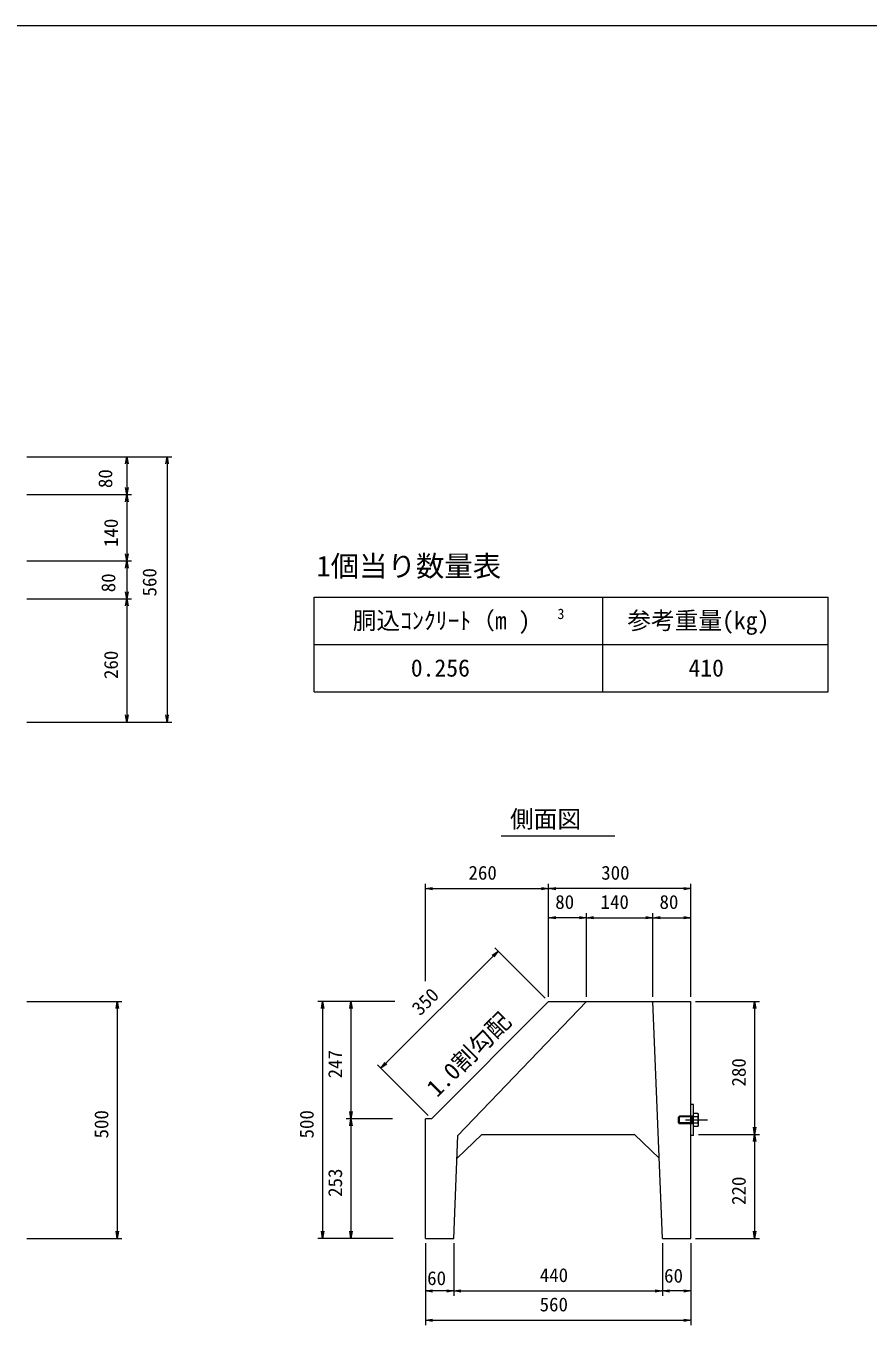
# Model space of a CAD drawing. Units: millimetres, scale not verified, with parts at other scales. Extents: x 28 to 42028, y -12 to 29688.
# Drawn here: x 13350 to 22235, y 15977 to 29688 of the extents above; entities that cross this region are included whole.
import ezdxf
from ezdxf.enums import TextEntityAlignment as Align

# ---------------------------------------------------------------- set-up
doc = ezdxf.new("R2010")
doc.units = ezdxf.units.MM
doc.header["$LTSCALE"] = 50
for name, color, linetype, lineweight in [('0_2', 7, 'Continuous', 9), ('D-MTR-FRAM（材料表図枠）', 2, 'Continuous', 18), ('D-STR-DIM（寸法）', 7, 'Continuous', 18), ('D-STR（構造物外形線）', 1, 'Continuous', 18), ('D-TTL(外枠）', 2, 'Continuous', 18)]:
    doc.layers.add(name, color=color, linetype=linetype, lineweight=lineweight)
for name, color, linetype in [('D-MTR-TXT(文字列）', 7, 'Continuous'), ('D-MTR（材料表タイトル）', 7, 'Continuous'), ('D-TTL-TXT（文字）', 7, 'Continuous'), ('用紙-用紙-作図レイヤ', 7, 'Continuous')]:
    doc.layers.add(name, color=color, linetype=linetype)
doc.styles.add('ＭＳ ゴシック', font='')
doc.styles.get('ＭＳ ゴシック').set_extended_font_data('MS Gothic')

msp = doc.modelspace()

# ---------------------------------------------------------------- linework, layer by layer
at = {"layer": '0_2'}
for p, q in [((14401.69, 25066.43), (14414.19, 25141.43)), ((14414.19, 25141.43), (14426.69, 25066.43)), ((14826.7, 25066.43), (14839.2, 25141.43)), ((14839.2, 25141.43), (14851.7, 25066.43)), ((14414.19, 24741.43), (14401.69, 24816.43)), ((14401.69, 24666.43), (14414.19, 24741.43)), ((14426.69, 24816.43), (14414.19, 24741.43)), ((14414.19, 24741.43), (14426.69, 24666.43)), ((14414.19, 24041.43), (14401.69, 24116.43)), ((14401.69, 23966.43), (14414.19, 24041.43)), ((14426.69, 24116.43), (14414.19, 24041.43)), ((14414.19, 24041.43), (14426.69, 23966.43)), ((14414.19, 23641.43), (14401.69, 23716.43)), ((14401.69, 23566.43), (14414.19, 23641.43)), ((14426.69, 23716.43), (14414.19, 23641.43)), ((14414.19, 23641.43), (14426.69, 23566.43)), ((14414.19, 22341.43), (14401.69, 22416.43)), ((14426.69, 22416.43), (14414.19, 22341.43)), ((14839.2, 22341.43), (14826.7, 22416.43)), ((14851.7, 22416.43), (14839.2, 22341.43)), ((17565.18, 20583.42), (17640.18, 20595.92)), ((17640.18, 20570.92), (17565.18, 20583.42)), ((18790.18, 20595.92), (18865.18, 20583.42)), ((18865.18, 20583.42), (18790.18, 20570.92)), ((18865.18, 20583.42), (18940.18, 20595.92)), ((18940.18, 20570.92), (18865.18, 20583.42)), ((20290.18, 20595.92), (20365.18, 20583.42)), ((20365.18, 20583.42), (20290.18, 20570.92)), ((18865.18, 20275.16), (18940.18, 20287.66)), ((18940.18, 20262.66), (18865.18, 20275.16)), ((19190.18, 20287.66), (19265.18, 20275.16)), ((19265.18, 20275.16), (19190.18, 20262.66)), ((19265.18, 20275.16), (19340.18, 20287.66)), ((19340.18, 20262.66), (19265.18, 20275.16)), ((19890.18, 20287.66), (19965.18, 20275.16)), ((19965.18, 20275.16), (19890.18, 20262.66)), ((19965.18, 20275.16), (20040.18, 20287.66)), ((20040.18, 20262.66), (19965.18, 20275.16)), ((20290.18, 20287.66), (20365.18, 20275.16)), ((20365.18, 20275.16), (20290.18, 20262.66)), ((18270.76, 19879.79), (18332.63, 19923.98)), ((18332.63, 19923.98), (18288.44, 19862.11)), ((14300.4, 19316.43), (14312.9, 19391.43)), ((14312.9, 19391.43), (14325.4, 19316.43)), ((16466.88, 19316.43), (16479.38, 19391.43)), ((16479.38, 19391.43), (16491.88, 19316.43)), ((16766.88, 19316.43), (16779.38, 19391.43)), ((16779.38, 19391.43), (16791.88, 19316.43)), ((21026.02, 19316.43), (21038.52, 19391.43)), ((21038.52, 19391.43), (21051.02, 19316.43)), ((17095.19, 18686.54), (17139.39, 18748.42)), ((17157.07, 18730.74), (17095.19, 18686.54)), ((16779.38, 18153.99), (16766.88, 18228.99)), ((16766.88, 18078.99), (16779.38, 18153.99)), ((16791.88, 18228.99), (16779.38, 18153.99)), ((16779.38, 18153.99), (16791.88, 18078.99)), ((21038.52, 17989.1), (21026.02, 18064.1)), ((21026.02, 17914.1), (21038.52, 17989.1)), ((21051.02, 18064.1), (21038.52, 17989.1)), ((21038.52, 17989.1), (21051.02, 17914.1)), ((14312.9, 16891.43), (14300.4, 16966.43)), ((14325.4, 16966.43), (14312.9, 16891.43)), ((16479.38, 16891.43), (16466.88, 16966.43)), ((16491.88, 16966.43), (16479.38, 16891.43)), ((16779.38, 16891.43), (16766.88, 16966.43)), ((16791.88, 16966.43), (16779.38, 16891.43)), ((21038.52, 16891.43), (21026.02, 16966.43)), ((21051.02, 16966.43), (21038.52, 16891.43)), ((17565.18, 16336.2), (17640.18, 16348.7)), ((17640.18, 16323.7), (17565.18, 16336.2)), ((17790.18, 16348.7), (17865.18, 16336.2)), ((17865.18, 16336.2), (17790.18, 16323.7)), ((17865.18, 16336.2), (17940.18, 16348.7)), ((17940.18, 16323.7), (17865.18, 16336.2)), ((19990.18, 16348.7), (20065.18, 16336.2)), ((20065.18, 16336.2), (19990.18, 16323.7)), ((20065.18, 16336.2), (20140.18, 16348.7)), ((20140.18, 16323.7), (20065.18, 16336.2)), ((20290.18, 16348.7), (20365.18, 16336.2)), ((20365.18, 16336.2), (20290.18, 16323.7)), ((17565.18, 16026.96), (17640.18, 16039.46)), ((17640.18, 16014.46), (17565.18, 16026.96)), ((20290.18, 16039.46), (20365.18, 16026.96)), ((20365.18, 16026.96), (20290.18, 16014.46))]:
    msp.add_line(p, q, dxfattribs=at)
at = {"layer": '0_2', "lineweight": 18}
for p, q in [((14414.19, 25141.43), (14414.19, 25131.43)), ((14839.2, 25141.43), (14839.2, 25131.43)), ((14414.19, 24741.43), (14414.19, 24751.43)), ((14414.19, 24741.43), (14414.19, 24731.43)), ((14414.19, 24041.43), (14414.19, 24051.43)), ((14414.19, 24041.43), (14414.19, 24031.43)), ((14414.19, 23641.43), (14414.19, 23651.43)), ((14414.19, 23641.43), (14414.19, 23631.43)), ((14414.19, 22341.43), (14414.19, 22351.43)), ((14839.2, 22341.43), (14839.2, 22351.43)), ((18365.18, 21141.43), (19565.18, 21141.43)), ((17565.18, 20583.42), (17575.18, 20583.42)), ((18865.18, 20583.42), (18855.18, 20583.42)), ((18865.18, 20583.42), (18875.18, 20583.42)), ((20365.18, 20583.42), (20355.18, 20583.42)), ((18865.18, 20275.16), (18875.18, 20275.16)), ((19265.18, 20275.16), (19255.18, 20275.16)), ((19265.18, 20275.16), (19275.18, 20275.16)), ((19965.18, 20275.16), (19955.18, 20275.16)), ((19965.18, 20275.16), (19975.18, 20275.16)), ((20365.18, 20275.16), (20355.18, 20275.16)), ((18332.63, 19923.98), (18325.56, 19916.91)), ((14312.9, 19391.43), (14312.9, 19381.43)), ((16479.38, 19391.43), (16479.38, 19381.43)), ((16779.38, 19391.43), (16779.38, 19381.43)), ((21038.52, 19391.43), (21038.52, 19381.43)), ((17095.19, 18686.54), (17102.26, 18693.61)), ((16779.38, 18153.99), (16779.38, 18163.99)), ((16779.38, 18153.99), (16779.38, 18143.99)), ((21038.52, 17989.1), (21038.52, 17999.1)), ((21038.52, 17989.1), (21038.52, 17979.1)), ((14312.9, 16891.43), (14312.9, 16901.43)), ((16479.38, 16891.43), (16479.38, 16901.43)), ((16779.38, 16891.43), (16779.38, 16901.43)), ((21038.52, 16891.43), (21038.52, 16901.43)), ((17565.18, 16336.2), (17575.18, 16336.2)), ((17865.18, 16336.2), (17855.18, 16336.2)), ((17865.18, 16336.2), (17875.18, 16336.2)), ((20065.18, 16336.2), (20055.18, 16336.2)), ((20065.18, 16336.2), (20075.18, 16336.2)), ((20365.18, 16336.2), (20355.18, 16336.2)), ((17565.18, 16026.96), (17575.18, 16026.96)), ((20365.18, 16026.96), (20355.18, 16026.96))]:
    msp.add_line(p, q, dxfattribs=at)
at = {"layer": 'D-MTR-FRAM（材料表図枠）'}
for p, q in [((16389.98, 22659.3), (16389.98, 23659.3)), ((16389.98, 23659.3), (21815.02, 23659.3)), ((19436.62, 22659.3), (19436.62, 23659.3)), ((21815.02, 22659.3), (21815.02, 23659.3)), ((16389.98, 23159.3), (21815.02, 23159.3)), ((16389.98, 22659.3), (21815.02, 22659.3))]:
    msp.add_line(p, q, dxfattribs=at)
at = {"layer": 'D-STR-DIM（寸法）'}
for p, q in [((13360.18, 25141.43), (14464.19, 25141.43)), ((13360.18, 25141.43), (14889.2, 25141.43)), ((14414.19, 25131.43), (14414.19, 24751.43)), ((14839.2, 25131.43), (14839.2, 22351.43)), ((13360.18, 24741.43), (14464.19, 24741.43)), ((13360.18, 24741.43), (14464.19, 24741.43)), ((14414.19, 24731.43), (14414.19, 24051.43)), ((13360.18, 24041.43), (14464.19, 24041.43)), ((13360.18, 24041.43), (14464.19, 24041.43)), ((14414.19, 24031.43), (14414.19, 23651.43)), ((13360.18, 23641.43), (14464.19, 23641.43)), ((13360.18, 23641.43), (14464.19, 23641.43)), ((14414.19, 23631.43), (14414.19, 22351.43)), ((13360.18, 22341.43), (14464.19, 22341.43)), ((13360.18, 22341.43), (14889.2, 22341.43)), ((17565.18, 19606.51), (17565.18, 20633.42)), ((17575.18, 20583.42), (18855.18, 20583.42)), ((18865.18, 19441.43), (18865.18, 20633.42)), ((18865.18, 19441.43), (18865.18, 20633.42)), ((20355.18, 20583.42), (18875.18, 20583.42)), ((20365.18, 19441.43), (20365.18, 20633.42)), ((18865.18, 19441.43), (18865.18, 20325.16)), ((19265.18, 19441.43), (19265.18, 20325.16)), ((19265.18, 19441.43), (19265.18, 20325.16)), ((19965.18, 19441.43), (19965.18, 20325.16)), ((19965.18, 19441.43), (19965.18, 20325.16)), ((20365.18, 19441.43), (20365.18, 20325.16)), ((19255.18, 20275.16), (18875.18, 20275.16)), ((19275.18, 20275.16), (19955.18, 20275.16)), ((19975.18, 20275.16), (20355.18, 20275.16)), ((17102.26, 18693.61), (18325.56, 19916.91)), ((18829.83, 19426.79), (18297.28, 19959.34)), ((13360.18, 19391.43), (14362.9, 19391.43)), ((14312.9, 19381.43), (14312.9, 16901.43)), ((17243.16, 19391.43), (16429.38, 19391.43)), ((16479.38, 19381.43), (16479.38, 16901.43)), ((17243.16, 19391.43), (16729.38, 19391.43)), ((16779.38, 19381.43), (16779.38, 18163.99)), ((20415.18, 19391.43), (21088.52, 19391.43)), ((21038.52, 19381.43), (21038.52, 17999.1)), ((17592.39, 18189.35), (17059.84, 18721.9)), ((17191.4, 18153.99), (16729.38, 18153.99)), ((17216.4, 18153.99), (16729.38, 18153.99)), ((16779.38, 18143.99), (16779.38, 16901.43)), ((20445.18, 17989.1), (21088.52, 17989.1)), ((20445.18, 17989.1), (21088.52, 17989.1)), ((21038.52, 17979.1), (21038.52, 16901.43)), ((13360.18, 16891.43), (14362.9, 16891.43)), ((17224.08, 16891.43), (16429.38, 16891.43)), ((17224.08, 16891.43), (16729.38, 16891.43)), ((20415.18, 16891.43), (21088.52, 16891.43)), ((17565.18, 16841.43), (17565.18, 15976.96)), ((17565.18, 16841.43), (17565.18, 16286.2)), ((17865.18, 16841.43), (17865.18, 16286.2)), ((17865.18, 16841.43), (17865.18, 16286.2)), ((20065.18, 16841.43), (20065.18, 16286.2)), ((20065.18, 16841.43), (20065.18, 16286.2)), ((20365.18, 16841.43), (20365.18, 15976.96)), ((20365.18, 16841.43), (20365.18, 16286.2)), ((17855.18, 16336.2), (17575.18, 16336.2)), ((17875.18, 16336.2), (20055.18, 16336.2)), ((20355.18, 16336.2), (20075.18, 16336.2)), ((17575.18, 16026.96), (20355.18, 16026.96))]:
    msp.add_line(p, q, dxfattribs=at)
at = {"layer": 'D-STR（構造物外形線）'}
for p, q in [((18865.18, 19391.43), (17627.74, 18153.99)), ((19265.18, 19391.43), (17908.66, 17978.39)), ((18865.18, 19391.43), (20365.18, 19391.43)), ((20065.18, 16891.43), (19965.18, 19391.43)), ((20365.18, 16891.43), (20365.18, 19391.43)), ((20395.18, 18303.93), (20365.18, 18303.93)), ((20395.18, 17978.93), (20395.18, 18303.93)), ((17565.18, 16891.43), (17565.18, 18153.99)), ((17627.74, 18153.99), (17565.18, 18153.99)), ((20245.18, 18181.43), (20235.18, 18171.43)), ((20235.18, 18111.43), (20235.18, 18171.43)), ((20245.18, 18101.43), (20235.18, 18111.43)), ((20379.18, 18173.43), (20237.18, 18173.43)), ((20379.18, 18109.43), (20237.18, 18109.43)), ((20395.18, 18181.43), (20245.18, 18181.43)), ((20245.18, 18101.43), (20245.18, 18181.43)), ((20395.18, 18101.43), (20245.18, 18101.43)), ((20308.6, 18141.43), (20540.46, 18141.43)), ((20379.18, 18101.43), (20379.18, 18181.43)), ((20395.18, 18181.43), (20379.18, 18173.43)), ((20395.18, 18101.43), (20379.18, 18109.43)), ((20439.82, 18210.71), (20395.18, 18210.71)), ((20395.18, 18072.15), (20395.18, 18210.71)), ((20439.82, 18176.07), (20395.18, 18176.07)), ((20439.82, 18106.79), (20395.18, 18106.79)), ((20445.18, 18201.43), (20439.82, 18210.71)), ((20445.18, 18081.43), (20445.18, 18201.43)), ((17865.18, 16891.43), (17908.66, 17978.39)), ((17899.1, 17739.28), (18159.09, 17989.26)), ((18159.09, 17989.26), (19771.27, 17989.1)), ((19771.27, 17989.1), (20031.27, 17739.1)), ((20395.18, 17978.93), (20365.18, 17978.93)), ((20439.82, 18072.15), (20395.18, 18072.15)), ((20439.82, 18072.15), (20445.18, 18081.43)), ((17565.18, 16891.43), (17565.18, 17091.43)), ((17565.18, 16891.43), (17865.18, 16891.43)), ((20065.18, 16891.43), (20365.18, 16891.43))]:
    msp.add_line(p, q, dxfattribs=at)
for centre, radius, start, end in [((20414.51, 18193.39), 30.67, 325.61575, 34.38425), ((20330.54, 18141.43), 114.64, 342.41205, 17.58795), ((20414.51, 18089.47), 30.67, 325.61575, 34.38425)]:
    msp.add_arc(centre, radius, start, end, dxfattribs=at)
at = {"layer": 'D-TTL(外枠）'}
msp.add_line((42027.98, 29688.46), (27.98, 29688.46), dxfattribs=at)

# ---------------------------------------------------------------- texts
at = {"layer": 'D-MTR-TXT(文字列）', "style": 'ＭＳ ゴシック'}
for s, height, p in [('胴込ｺﾝｸﾘｰﾄ（m )', 183.3, (16798.11, 23266.12)), ('3', 110, (18957.06, 23395.56)), ('参考重量(kg)', 183.3, (19694.81, 23266.12)), ('0.256', 183.3, (17410.93, 22765.83)), ('410', 183.3, (20340.51, 22765.83))]:
    msp.add_text(s, height=height, dxfattribs=at).set_placement(p, align=Align.BOTTOM_LEFT)
at = {"layer": 'D-MTR（材料表タイトル）', "style": 'ＭＳ ゴシック'}
msp.add_text('1個当り数量表', height=219.9, dxfattribs=at).set_placement((16415.03, 23811.83), align=Align.BOTTOM_LEFT)
at = {"layer": 'D-STR-DIM（寸法）', "style": 'ＭＳ ゴシック'}
for s, rotation, p in [('80', 90, (14304.58, 24810.97)), ('140', 90, (14364.19, 24188.89)), ('80', 90, (14336.52, 23710.97)), ('560', 90, (14770.7, 23667.17)), ('260', 90, (14364.19, 22795.49)), ('350', 45, (17540.37, 19202.43)), ('247', 90, (16729.38, 18580.33)), ('280', 90, (20988.52, 18494.33)), ('500', 90, (14262.9, 17946)), ('500', 90, (16429.38, 17946)), ('253', 90, (16729.38, 17329.31)), ('220', 90, (20988.52, 17244.33))]:
    msp.add_text(s, height=146.6, rotation=rotation, dxfattribs=at).set_placement(p, align=Align.BOTTOM_LEFT)
for s, p in [('260', (18019.24, 20633.42)), ('300', (19419.75, 20633.42)), ('80', (18934.72, 20325.16)), ('140', (19412.64, 20325.16)), ('80', (20034.72, 20325.16)), ('60', (17583.2, 16354.12)), ('440', (18771.27, 16386.2)), ('60', (20083.2, 16380.28)), ('560', (18769.75, 16076.96))]:
    msp.add_text(s, height=146.6, dxfattribs=at).set_placement(p, align=Align.BOTTOM_LEFT)
at = {"layer": 'D-TTL-TXT（文字）', "style": 'ＭＳ ゴシック'}
msp.add_text('側面図', height=183.3, dxfattribs=at).set_placement((18457.4, 21171.33), align=Align.BOTTOM_LEFT)
at = {"layer": '用紙-用紙-作図レイヤ', "style": 'ＭＳ ゴシック'}
msp.add_text('1.0割勾配', height=183.3, rotation=44.949, dxfattribs=at).set_placement((17727.01, 18332.78), align=Align.BOTTOM_LEFT)

doc.saveas('drawing.dxf')
